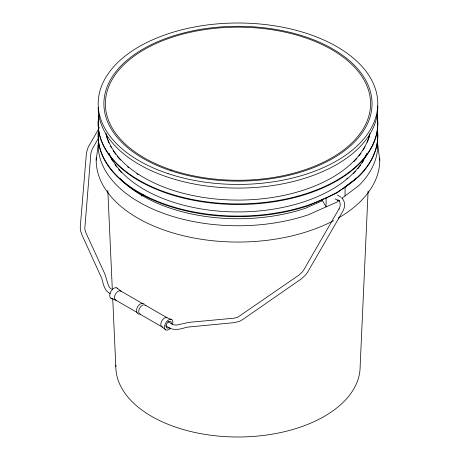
<?xml version="1.0" encoding="UTF-8"?>
<svg xmlns="http://www.w3.org/2000/svg" width="460" height="460" viewBox="0 0 460 460"><rect width="100%" height="100%" fill="white"/><g stroke="black" fill="none" stroke-linecap="round" stroke-linejoin="round"><path stroke-width="0.69" d="M326.105 197.777L326.082 206.891L321.885 199.594M345.046 195.943L345.063 186.835M368.103 190.992L360.14 366.471A122.164 70.529 0 0 1 236.802 436.994A122.164 70.529 0 0 1 115.834 365.113M96.186 160.195L98.198 145.078M173.207 324.691L176.629 325.105L188.836 322.374L234.071 318.176L237.82 317.176L298.897 275.126L302.26 272.038L304.048 269.474L339.486 208.029A7.354 6.003 -60 0 0 338.175 199.962L338.198 200.382L337.536 199.927A2.231 1.288 -57.7 0 0 338.652 200.571L339.756 200.87M99.481 127.489L88.211 147.165L86.463 152.657L80.235 227.441L80.632 231.012L81.788 234.508L101.804 278.49C103.402 284.004 104.276 291.013 110.279 293.56M98.693 137.753L92.259 149.034L90.873 153.381L84.795 228.833L85.807 232.576L104.817 273.913L108.52 285.717L109.796 287.759L111.389 289.041M346.685 178.859L347.806 178.02M344.925 187.174L354.671 179.843A134.745 77.797 0 0 0 355.712 178.779M339.008 200.485L336.812 202.141L307.866 214.964A139.777 80.701 0 0 1 164.439 213.704A139.777 80.701 0 0 1 98.457 140.173M341.751 198.421L359.024 185.426A139.777 80.701 0 0 0 377.413 139.466M141.237 196.064L143.606 194.695M322.523 200.709L305.348 208.317A134.745 77.797 0 0 1 119.726 178.238M142.623 303.324L144.032 303.623M144.975 304.991L167.095 317.762L171.683 319.55M110.94 298.247L115.529 300.035L137.04 312.449M337.45 195.063L341.211 197.34M335.202 198.921L337.939 200.502M142.249 303.416L120.744 291.002L116.903 287.925M168.021 321.735L172.379 324.254M165.928 325.691C171.798 331.2 179.71 329.584 186.49 327.238L234.404 322.621L239.677 321.247L242.828 319.476L301.501 278.76L305.653 274.93L307.849 271.785L342.918 211.048C345.178 207.207 345.328 201.882 342.32 198.392M139.76 314.019L161.88 326.796L165.721 329.872M138.592 314.168L137.442 313.272L136.741 311.938M339.342 209.139L339.003 208.932M377.752 145.078L379.764 160.195M107.818 190.273L112.332 289.829M112.723 298.425L115.811 366.471M169.383 327.255A3.726 2.151 -60 0 1 166.077 326.491A3.726 2.151 -60 0 1 168.935 321.551A3.726 2.151 -60 0 1 171.246 324.03M111.814 298.517A5.957 3.438 -60 0 1 110.94 291.364A5.957 3.438 -60 0 1 117.57 288.546M116.294 300.271A5.215 3.013 -60 0 1 115.529 294.009A5.215 3.013 -60 0 1 121.331 291.542M136.695 311.449A5.215 3.013 -60 0 1 138.017 306.205A5.215 3.013 -60 0 1 142.105 303.537M140.524 314.255A5.215 3.013 -60 0 1 139.76 307.999A5.215 3.013 -60 0 1 145.561 305.532M162.644 327.031A5.215 3.013 -60 0 1 161.564 321.373A5.215 3.013 -60 0 1 167.095 317.762M170.482 328.089A5.957 3.438 -60 0 1 164.536 327.825A5.957 3.438 -60 0 1 169.314 319.545A5.957 3.438 -60 0 1 172.523 324.565M377.758 105.967A139.805 80.718 0 0 1 239.183 188.077A139.805 80.718 0 0 1 98.17 107.364M379.718 158.136A141.789 81.863 0 0 1 338.238 218.074M333.494 220.691A141.789 81.863 0 0 1 178.532 234.514A141.789 81.863 0 0 1 96.266 157.446M366.079 155.767A132.624 76.567 0 0 1 365.504 156.964M363.917 159.948A132.624 76.567 0 0 1 362.106 162.909M360.502 165.255A132.624 76.567 0 0 1 357.851 168.705M355.43 171.511A132.624 76.567 0 0 1 353.36 173.696M121.543 172.609A132.624 76.567 0 0 1 118.571 169.274M116.736 166.992A132.624 76.567 0 0 1 115.034 164.668M112.734 161.138A132.624 76.567 0 0 1 111.055 158.159M109.572 155.106A132.624 76.567 0 0 1 108.997 153.778M377.252 128.932A139.805 80.718 0 0 1 359.053 176.312L336.835 193.027L307.878 205.856A139.805 80.718 0 0 1 98.17 135.953M98.175 135.257A139.805 80.718 0 0 1 98.601 129.639M377.355 129.03A139.805 80.718 0 0 1 237.975 216.062A139.805 80.718 0 0 1 98.601 129.03M366.982 153.168A132.652 76.584 0 0 1 237.975 211.928A132.652 76.584 0 0 1 108.968 153.168M377.016 114.753A139.805 80.718 0 0 1 237.975 203.895A139.805 80.718 0 0 1 98.934 114.753M376.884 114.661A139.805 80.718 0 0 1 245.893 204.372A139.805 80.718 0 0 1 98.17 123.786M98.175 123.09A139.805 80.718 0 0 1 98.934 115.362M369.759 134.86A133.176 76.889 0 0 1 367.206 142.353M365.108 146.688A133.176 76.889 0 0 1 363.003 150.265M361.014 153.209A133.176 76.889 0 0 1 358.811 156.107M356.914 158.378A133.176 76.889 0 0 1 353.843 161.69M138.029 174.599A133.176 76.889 0 0 1 136.792 173.776M128.691 167.727A133.176 76.889 0 0 1 127.621 166.825M120.543 160.051A133.176 76.889 0 0 1 117.139 156.107M115.793 154.376A133.176 76.889 0 0 1 113.327 150.857M111.51 147.884A133.176 76.889 0 0 1 110.526 146.09M109.037 143.025A133.176 76.889 0 0 1 106.018 134.171M369.955 133.561A133.204 76.9 0 0 1 237.975 200.083A133.204 76.9 0 0 1 105.995 133.561M168.072 173.615A139.805 80.718 0 0 0 377.781 103.718A139.805 80.718 0 0 0 168.072 33.816A139.805 80.718 0 0 0 168.072 173.615M171.678 170.016A132.595 76.55 0 0 0 370.57 103.718A132.595 76.55 0 0 0 171.678 37.421A132.595 76.55 0 0 0 171.678 170.016M170.936 170.758A134.084 77.412 0 0 0 372.059 103.718A134.084 77.412 0 0 0 170.936 36.673A134.084 77.412 0 0 0 170.936 170.758"/></g></svg>
